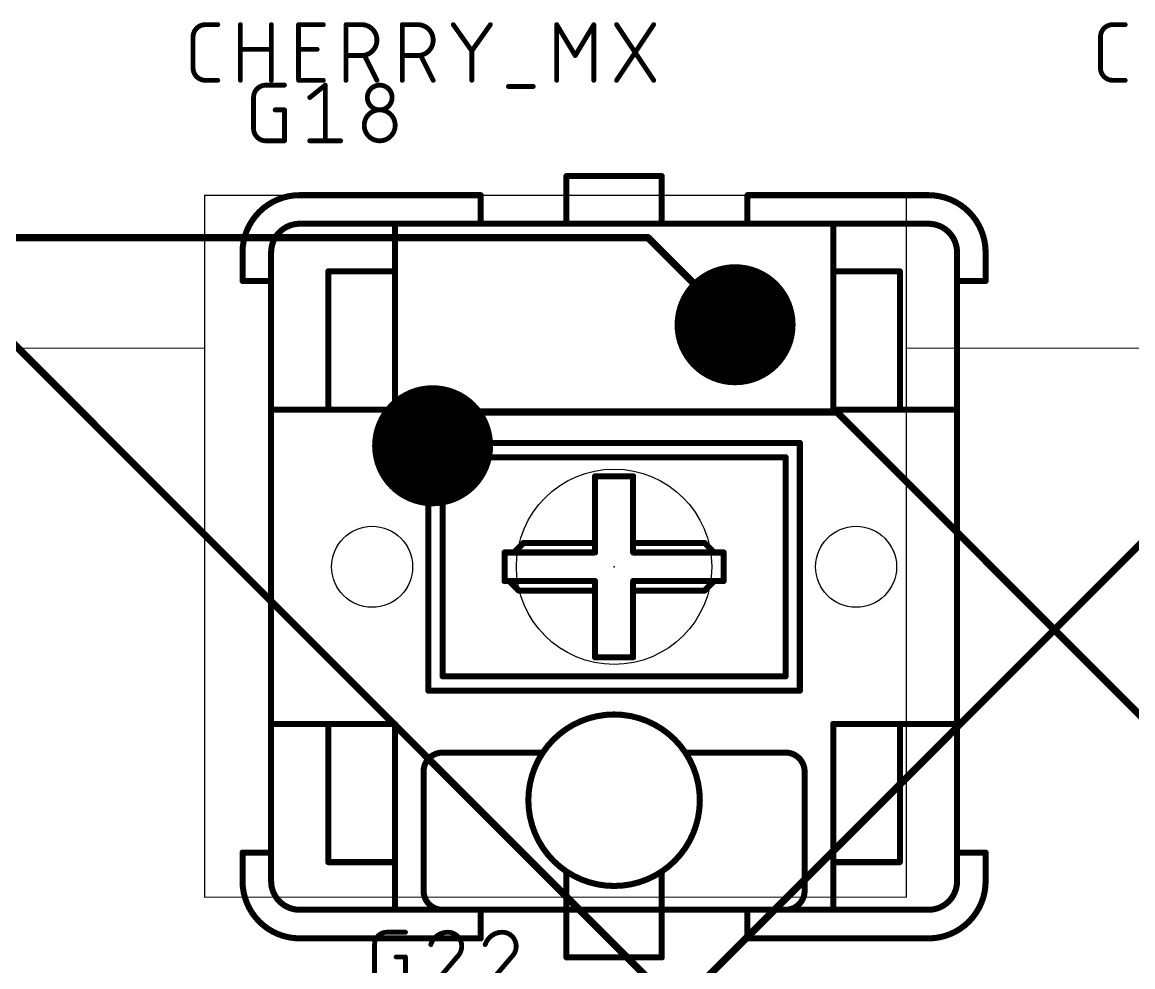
# Model space of a CAD drawing. Extents: x 8 to 150, y -13 to 106.
# Drawn here: x 87.9 to 111.22, y 20.81 to 40.64 of the extents above; entities that cross this region are included whole.
import ezdxf

# ---------------------------------------------------------------- set-up
doc = ezdxf.new("R2010")
doc.units = 0
for name, color, linetype in [('1', 22, 'CONTINUOUS'), ('16', 175, 'CONTINUOUS'), ('17', 82, 'CONTINUOUS'), ('20', 30, 'CONTINUOUS'), ('21', 253, 'CONTINUOUS'), ('23', 7, 'CONTINUOUS'), ('25', 253, 'CONTINUOUS'), ('49', 253, 'CONTINUOUS'), ('51', 253, 'CONTINUOUS')]:
    doc.layers.add(name, color=color, linetype=linetype)

# ---------------------------------------------------------------- blocks, each defined once
blk = doc.blocks.new('ROUNDP')
at = {"const_width": 0.5}
blk.add_lwpolyline([(0, -0.25, 1), (0, 0.25, 1), (0, -0.25)], format="xyb", dxfattribs=at)

msp = doc.modelspace()

# ---------------------------------------------------------------- linework, layer by layer
at = {"layer": '1', "const_width": 0.1524}
for points in [[(101.0412, 36.1188), (82.9056, 36.1188)], [(102.87, 34.29), (101.0412, 36.1188)], [(105.0036, 16.6116), (85.8012, 35.814)], [(96.52, 31.75), (97.2312, 32.4612)], [(97.2312, 32.4612), (105.0036, 32.4612)], [(105.0036, 32.4612), (111.4044, 26.0604)]]:
    msp.add_lwpolyline(points, dxfattribs=at)
at = {"layer": '1', "const_width": 0.0762}
for points in [[(101.0681, 36.1457, 1), (101.0143, 36.0919)], [(101.0412, 36.0807, 1), (101.0412, 36.1569)], [(102.8431, 34.2631, 1), (102.8969, 34.3169)], [(97.2312, 32.4993, 1), (97.2312, 32.4231)], [(97.2581, 32.4343, 1), (97.2043, 32.4881)], [(105.0305, 32.4881, 1), (104.9767, 32.4343)], [(105.0036, 32.4231, 1), (105.0036, 32.4993)], [(96.4931, 31.7769, 1), (96.5469, 31.7231)]]:
    msp.add_lwpolyline(points, format="xyb", dxfattribs=at)
at = {"layer": '16', "const_width": 0.1524}
msp.add_lwpolyline([(99.06, 17.3736), (115.062, 33.3756)], dxfattribs=at)
at = {"layer": '20'}
for centre, radius in [((100.33, 29.21), 2.05), ((95.25, 29.21), 0.85), ((105.41, 29.21), 0.85)]:
    msp.add_circle(centre, radius, dxfattribs=at)
at = {"layer": '21'}
for points, const_width in [([(99.3618, 37.41, 1), (99.2982, 37.41)], 0.0635), ([(99.33, 37.4418, 1), (99.33, 37.3783)], 0.0635), ([(101.3618, 37.41, 1), (101.2982, 37.41)], 0.0635), ([(101.33, 37.3783, 1), (101.33, 37.4418)], 0.0635), ([(93.73, 37.01, 0.4142), (92.53, 35.81)], 0.127), ([(93.73, 37.0418, 1), (93.73, 36.9783)], 0.0635), ([(93.73, 36.9783, 1), (93.73, 37.0418)], 0.0635), ([(97.5618, 37.01, 1), (97.4982, 37.01)], 0.0635), ([(97.53, 36.9783, 1), (97.53, 37.0418)], 0.0635), ([(103.13, 37.0418, 1), (103.13, 36.9783)], 0.0635), ([(103.1618, 37.01, 1), (103.0983, 37.01)], 0.0635), ([(106.93, 37.0418, 1), (106.93, 36.9783)], 0.0635), ([(108.13, 35.81, 0.4142), (106.93, 37.01)], 0.127), ([(106.93, 36.9783, 1), (106.93, 37.0418)], 0.0635), ([(93.73, 36.41, 0.4142), (93.13, 35.81)], 0.127), ([(93.73, 36.4418, 1), (93.73, 36.3783)], 0.0635), ([(93.73, 36.3783, 1), (93.73, 36.4418)], 0.0635), ([(97.4982, 36.41, 1), (97.5618, 36.41)], 0.0635), ([(97.53, 36.4418, 1), (97.53, 36.3783)], 0.0635), ([(97.53, 36.3783, 1), (97.53, 36.4418)], 0.0635), ([(99.2982, 36.41, 1), (99.3618, 36.41)], 0.0635), ([(99.33, 36.4418, 1), (99.33, 36.3783)], 0.0635), ([(99.33, 36.3783, 1), (99.33, 36.4418)], 0.0635), ([(101.2982, 36.41, 1), (101.3618, 36.41)], 0.0635), ([(101.33, 36.4418, 1), (101.33, 36.3783)], 0.0635), ([(101.33, 36.3783, 1), (101.33, 36.4418)], 0.0635), ([(103.13, 36.4418, 1), (103.13, 36.3783)], 0.0635), ([(103.0983, 36.41, 1), (103.1618, 36.41)], 0.0635), ([(103.13, 36.3783, 1), (103.13, 36.4418)], 0.0635), ([(106.93, 36.4418, 1), (106.93, 36.3783)], 0.0635), ([(107.53, 35.81, 0.4142), (106.93, 36.41)], 0.127), ([(106.93, 36.3783, 1), (106.93, 36.4418)], 0.0635), ([(92.5618, 35.81, 1), (92.4982, 35.81)], 0.0635), ([(92.4982, 35.81, 1), (92.5618, 35.81)], 0.0635), ([(93.1618, 35.81, 1), (93.0983, 35.81)], 0.0635), ([(93.0983, 35.81, 1), (93.1618, 35.81)], 0.0635), ([(107.5618, 35.81, 1), (107.4982, 35.81)], 0.0635), ([(107.4982, 35.81, 1), (107.5618, 35.81)], 0.0635), ([(108.1618, 35.81, 1), (108.0983, 35.81)], 0.0635), ([(108.0983, 35.81, 1), (108.1618, 35.81)], 0.0635), ([(92.53, 35.2418, 1), (92.53, 35.1782)], 0.0635), ([(92.4982, 35.21, 1), (92.5618, 35.21)], 0.0635), ([(93.1618, 35.21, 1), (93.0983, 35.21)], 0.0635), ([(93.0983, 35.21, 1), (93.1618, 35.21)], 0.0635), ([(93.13, 35.1782, 1), (93.13, 35.2418)], 0.0635), ([(107.5618, 35.21, 1), (107.4982, 35.21)], 0.0635), ([(107.53, 35.2418, 1), (107.53, 35.1782)], 0.0635), ([(107.4982, 35.21, 1), (107.5618, 35.21)], 0.0635), ([(108.0983, 35.21, 1), (108.1618, 35.21)], 0.0635), ([(108.13, 35.1782, 1), (108.13, 35.2418)], 0.0635), ([(92.5618, 23.21, 1), (92.4982, 23.21)], 0.0635), ([(92.53, 23.2417, 1), (92.53, 23.1783)], 0.0635), ([(93.1618, 23.21, 1), (93.0983, 23.21)], 0.0635), ([(93.0983, 23.21, 1), (93.1618, 23.21)], 0.0635), ([(93.13, 23.1783, 1), (93.13, 23.2417)], 0.0635), ([(107.5618, 23.21, 1), (107.4982, 23.21)], 0.0635), ([(107.4982, 23.21, 1), (107.5618, 23.21)], 0.0635), ([(107.53, 23.2417, 1), (107.53, 23.1783)], 0.0635), ([(108.1618, 23.21, 1), (108.0983, 23.21)], 0.0635), ([(108.13, 23.1783, 1), (108.13, 23.2417)], 0.0635), ([(92.5618, 22.61, 1), (92.4982, 22.61)], 0.0635), ([(92.4982, 22.61, 1), (92.5618, 22.61)], 0.0635), ([(92.53, 22.61, 0.4142), (93.73, 21.41)], 0.127), ([(93.13, 22.61, 0.4142), (93.73, 22.01)], 0.127), ([(93.1618, 22.61, 1), (93.0983, 22.61)], 0.0635), ([(93.0983, 22.61, 1), (93.1618, 22.61)], 0.0635), ([(106.93, 21.41, 0.4142), (108.13, 22.61)], 0.127), ([(106.93, 22.01, 0.4142), (107.53, 22.61)], 0.127), ([(107.5618, 22.61, 1), (107.4982, 22.61)], 0.0635), ([(107.4982, 22.61, 1), (107.5618, 22.61)], 0.0635), ([(108.1618, 22.61, 1), (108.0983, 22.61)], 0.0635), ([(108.0983, 22.61, 1), (108.1618, 22.61)], 0.0635), ([(93.73, 22.0418, 1), (93.73, 21.9783)], 0.0635), ([(93.73, 21.9783, 1), (93.73, 22.0418)], 0.0635), ([(97.5618, 22.01, 1), (97.4982, 22.01)], 0.0635), ([(97.53, 22.0418, 1), (97.53, 21.9783)], 0.0635), ([(97.53, 21.9783, 1), (97.53, 22.0418)], 0.0635), ([(99.3618, 22.01, 1), (99.2982, 22.01)], 0.0635), ([(99.33, 22.0418, 1), (99.33, 21.9783)], 0.0635), ([(99.33, 21.9783, 1), (99.33, 22.0418)], 0.0635), ([(101.3618, 22.01, 1), (101.2982, 22.01)], 0.0635), ([(101.33, 22.0418, 1), (101.33, 21.9783)], 0.0635), ([(101.33, 21.9783, 1), (101.33, 22.0418)], 0.0635), ([(103.13, 22.0418, 1), (103.13, 21.9783)], 0.0635), ([(103.1618, 22.01, 1), (103.0983, 22.01)], 0.0635), ([(103.13, 21.9783, 1), (103.13, 22.0418)], 0.0635), ([(106.93, 22.0418, 1), (106.93, 21.9783)], 0.0635), ([(106.93, 21.9783, 1), (106.93, 22.0418)], 0.0635), ([(93.73, 21.4417, 1), (93.73, 21.3783)], 0.0635), ([(93.73, 21.3783, 1), (93.73, 21.4417)], 0.0635), ([(97.53, 21.3783, 1), (97.53, 21.4417)], 0.0635), ([(103.13, 21.4417, 1), (103.13, 21.3783)], 0.0635), ([(106.93, 21.4417, 1), (106.93, 21.3783)], 0.0635), ([(106.93, 21.3783, 1), (106.93, 21.4417)], 0.0635), ([(97.4982, 21.41, 1), (97.5618, 21.41)], 0.0635), ([(103.0983, 21.41, 1), (103.1618, 21.41)], 0.0635), ([(99.2982, 21.01, 1), (99.3618, 21.01)], 0.0635), ([(99.33, 21.0418, 1), (99.33, 20.9783)], 0.0635), ([(101.2982, 21.01, 1), (101.3618, 21.01)], 0.0635), ([(101.33, 20.9783, 1), (101.33, 21.0418)], 0.0635)]:
    msp.add_lwpolyline(points, format="xyb", dxfattribs=dict(at, const_width=const_width))
at = {"layer": '21', "const_width": 0.127}
for points in [[(99.33, 37.41), (99.33, 36.41)], [(101.33, 37.41), (99.33, 37.41)], [(101.33, 37.41), (101.33, 36.41)], [(93.73, 37.01), (97.53, 37.01)], [(97.53, 37.01), (97.53, 36.41)], [(103.13, 37.01), (106.93, 37.01)], [(103.13, 37.01), (103.13, 36.41)], [(93.73, 36.41), (97.53, 36.41)], [(97.53, 36.41), (99.33, 36.41)], [(99.33, 36.41), (101.33, 36.41)], [(101.33, 36.41), (103.13, 36.41)], [(103.13, 36.41), (106.93, 36.41)], [(92.53, 35.21), (92.53, 35.81)], [(93.13, 35.21), (93.13, 35.81)], [(107.53, 35.81), (107.53, 35.21)], [(108.13, 35.81), (108.13, 35.21)], [(93.13, 35.21), (92.53, 35.21)], [(93.13, 23.21), (93.13, 35.21)], [(107.53, 35.21), (107.53, 23.21)], [(107.53, 35.21), (108.13, 35.21)], [(92.53, 22.61), (92.53, 23.21)], [(93.13, 23.21), (92.53, 23.21)], [(93.13, 22.61), (93.13, 23.21)], [(107.53, 23.21), (107.53, 22.61)], [(107.53, 23.21), (108.13, 23.21)], [(108.13, 23.21), (108.13, 22.61)], [(97.53, 22.01), (93.73, 22.01)], [(99.33, 22.01), (97.53, 22.01)], [(97.53, 22.01), (97.53, 21.41)], [(101.33, 22.01), (99.33, 22.01)], [(99.33, 22.01), (99.33, 21.01)], [(103.13, 22.01), (101.33, 22.01)], [(101.33, 22.01), (101.33, 21.01)], [(106.93, 22.01), (103.13, 22.01)], [(103.13, 22.01), (103.13, 21.41)], [(97.53, 21.41), (93.73, 21.41)], [(106.93, 21.41), (103.13, 21.41)], [(101.33, 21.01), (99.33, 21.01)]]:
    msp.add_lwpolyline(points, dxfattribs=at)
at = {"layer": '23'}
msp.add_point((100.33, 29.21), dxfattribs=at)
at = {"layer": '25'}
for points, const_width in [([(91.7504, 40.5892, 0.4142), (91.4908, 40.3296)], 0.1016), ([(91.7504, 40.6146, 1), (91.7504, 40.5638)], 0.0508), ([(91.7504, 40.5638, 1), (91.7504, 40.6146)], 0.0508), ([(92.0101, 40.5638, 1), (92.0101, 40.6146)], 0.0508), ([(92.5101, 40.5892, 1), (92.4593, 40.5892)], 0.0508), ([(93.1592, 40.5892, 1), (93.1084, 40.5892)], 0.0508), ([(93.7316, 40.5892, 1), (93.6808, 40.5892)], 0.0508), ([(93.7062, 40.6146, 1), (93.7062, 40.5638)], 0.0508), ([(94.2255, 40.5638, 1), (94.2255, 40.6146)], 0.0508), ([(94.7273, 40.5892, 1), (94.6765, 40.5892)], 0.0508), ([(94.7019, 40.6146, 1), (94.7019, 40.5638)], 0.0508), ([(95.0264, 39.9401, 1), (95.0264, 40.5892)], 0.1016), ([(95.0264, 40.6146, 1), (95.0264, 40.5638)], 0.0508), ([(95.0264, 40.5638, 1), (95.0264, 40.6146)], 0.0508), ([(95.9084, 40.5892, 1), (95.8576, 40.5892)], 0.0508), ([(95.883, 40.6146, 1), (95.883, 40.5638)], 0.0508), ([(96.2075, 39.9401, 1), (96.2075, 40.5892)], 0.1016), ([(96.2075, 40.6146, 1), (96.2075, 40.5638)], 0.0508), ([(96.2075, 40.5638, 1), (96.2075, 40.6146)], 0.0508), ([(96.9745, 40.6038, 1), (96.9329, 40.5746)], 0.0508), ([(97.7534, 40.5746, 1), (97.7119, 40.6038)], 0.0508), ([(99.1508, 40.5892, 1), (99.1, 40.5892)], 0.0508), ([(99.1472, 40.6023, 1), (99.1036, 40.5761)], 0.0508), ([(99.9297, 40.5892, 1), (99.8789, 40.5892)], 0.0508), ([(99.9261, 40.5761, 1), (99.8826, 40.6023)], 0.0508), ([(100.4038, 40.6033, 1), (100.3616, 40.5751)], 0.0508), ([(101.1828, 40.5751, 1), (101.1405, 40.6033)], 0.0508), ([(110.8004, 40.5892, 0.4142), (110.5408, 40.3296)], 0.1016), ([(110.8004, 40.6146, 1), (110.8004, 40.5638)], 0.0508), ([(110.8004, 40.5638, 1), (110.8004, 40.6146)], 0.0508), ([(111.0601, 40.5638, 1), (111.0601, 40.6146)], 0.0508), ([(91.5162, 40.3296, 1), (91.4654, 40.3296)], 0.0508), ([(91.4654, 40.3296, 1), (91.5162, 40.3296)], 0.0508), ([(110.5662, 40.3296, 1), (110.5154, 40.3296)], 0.0508), ([(110.5154, 40.3296, 1), (110.5662, 40.3296)], 0.0508), ([(92.4847, 40.0953, 1), (92.4847, 40.0445)], 0.0508), ([(93.1338, 40.0445, 1), (93.1338, 40.0953)], 0.0508), ([(93.7062, 40.0953, 1), (93.7062, 40.0445)], 0.0508), ([(94.0956, 40.0445, 1), (94.0956, 40.0953)], 0.0508), ([(94.7019, 39.9655, 1), (94.7019, 39.9147)], 0.0508), ([(95.0264, 39.9655, 1), (95.0264, 39.9147)], 0.0508), ([(95.0264, 39.9147, 1), (95.0264, 39.9655)], 0.0508), ([(95.1141, 39.9514, 1), (95.0686, 39.9287)], 0.0508), ([(95.883, 39.9655, 1), (95.883, 39.9147)], 0.0508), ([(96.2075, 39.9655, 1), (96.2075, 39.9147)], 0.0508), ([(96.2075, 39.9147, 1), (96.2075, 39.9655)], 0.0508), ([(96.2952, 39.9514, 1), (96.2497, 39.9287)], 0.0508), ([(97.3224, 40.0521, 1), (97.3639, 40.0228)], 0.0508), ([(97.3686, 40.0375, 1), (97.3178, 40.0375)], 0.0508), ([(97.3224, 40.0228, 1), (97.3639, 40.0521)], 0.0508), ([(99.4931, 39.9532, 1), (99.5366, 39.927)], 0.0508), ([(99.4931, 39.927, 1), (99.5366, 39.9532)], 0.0508), ([(91.4908, 39.6804, 0.4142), (91.7504, 39.4208)], 0.1016), ([(91.5162, 39.6804, 1), (91.4654, 39.6804)], 0.0508), ([(91.4654, 39.6804, 1), (91.5162, 39.6804)], 0.0508), ([(110.5408, 39.6804, 0.4142), (110.8004, 39.4208)], 0.1016), ([(110.5662, 39.6804, 1), (110.5154, 39.6804)], 0.0508), ([(110.5154, 39.6804, 1), (110.5662, 39.6804)], 0.0508), ([(91.7504, 39.4462, 1), (91.7504, 39.3954)], 0.0508), ([(91.7504, 39.3954, 1), (91.7504, 39.4462)], 0.0508), ([(92.0101, 39.3954, 1), (92.0101, 39.4462)], 0.0508), ([(92.4593, 39.4208, 1), (92.5101, 39.4208)], 0.0508), ([(93.1084, 39.4208, 1), (93.1592, 39.4208)], 0.0508), ([(93.7062, 39.4462, 1), (93.7062, 39.3954)], 0.0508), ([(93.6808, 39.4208, 1), (93.7316, 39.4208)], 0.0508), ([(94.2255, 39.3954, 1), (94.2255, 39.4462)], 0.0508), ([(94.6765, 39.4208, 1), (94.7273, 39.4208)], 0.0508), ([(95.3283, 39.4094, 1), (95.3737, 39.4322)], 0.0508), ([(95.8576, 39.4208, 1), (95.9084, 39.4208)], 0.0508), ([(96.5094, 39.4094, 1), (96.5548, 39.4322)], 0.0508), ([(97.3178, 39.4208, 1), (97.3686, 39.4208)], 0.0508), ([(99.1, 39.4208, 1), (99.1508, 39.4208)], 0.0508), ([(99.8789, 39.4208, 1), (99.9297, 39.4208)], 0.0508), ([(100.3616, 39.4349, 1), (100.4038, 39.4067)], 0.0508), ([(101.1405, 39.4067, 1), (101.1828, 39.4349)], 0.0508), ([(110.8004, 39.4462, 1), (110.8004, 39.3954)], 0.0508), ([(110.8004, 39.3954, 1), (110.8004, 39.4462)], 0.0508), ([(111.0601, 39.3954, 1), (111.0601, 39.4462)], 0.0508), ([(93.0204, 39.3192, 0.4142), (92.7608, 39.0596)], 0.1016), ([(93.0204, 39.3446, 1), (93.0204, 39.2938)], 0.0508), ([(93.0204, 39.2938, 1), (93.0204, 39.3446)], 0.0508), ([(93.4099, 39.2938, 1), (93.4099, 39.3446)], 0.0508), ([(94.2919, 39.3192, 1), (94.2411, 39.3192)], 0.0508), ([(94.2823, 39.2994, 1), (94.2506, 39.339)], 0.0508), ([(95.6691, 39.0596, 1), (95.1498, 39.0596)], 0.1016), ([(98.1122, 39.3164, 1), (98.1122, 39.2656)], 0.0508), ([(98.6315, 39.2656, 1), (98.6315, 39.3164)], 0.0508), ([(92.7862, 39.0596, 1), (92.7354, 39.0596)], 0.0508), ([(92.7354, 39.0596, 1), (92.7862, 39.0596)], 0.0508), ([(93.926, 39.0794, 1), (93.9578, 39.0397)], 0.0508), ([(95.1498, 39.0596, 1), (95.6691, 39.0596)], 0.1016), ([(95.1752, 39.0596, 1), (95.1244, 39.0596)], 0.0508), ([(95.1244, 39.0596, 1), (95.1752, 39.0596)], 0.0508), ([(95.6945, 39.0596, 1), (95.6437, 39.0596)], 0.0508), ([(95.6437, 39.0596, 1), (95.6945, 39.0596)], 0.0508), ([(93.2152, 38.8253, 1), (93.2152, 38.7745)], 0.0508), ([(93.4353, 38.7999, 1), (93.3845, 38.7999)], 0.0508), ([(93.4099, 38.7745, 1), (93.4099, 38.8253)], 0.0508), ([(95.734, 38.4754, 1), (95.0849, 38.4754)], 0.1016), ([(95.0849, 38.4754, 1), (95.734, 38.4754)], 0.1016), ([(95.1103, 38.4754, 1), (95.0595, 38.4754)], 0.0508), ([(95.0595, 38.4754, 1), (95.1103, 38.4754)], 0.0508), ([(95.7594, 38.4754, 1), (95.7086, 38.4754)], 0.0508), ([(95.7086, 38.4754, 1), (95.7594, 38.4754)], 0.0508), ([(92.7608, 38.4104, 0.4142), (93.0204, 38.1508)], 0.1016), ([(92.7862, 38.4104, 1), (92.7354, 38.4104)], 0.0508), ([(92.7354, 38.4104, 1), (92.7862, 38.4104)], 0.0508), ([(93.0204, 38.1762, 1), (93.0204, 38.1254)], 0.0508), ([(93.0204, 38.1254, 1), (93.0204, 38.1762)], 0.0508), ([(93.3845, 38.1508, 1), (93.4353, 38.1508)], 0.0508), ([(93.4099, 38.1254, 1), (93.4099, 38.1762)], 0.0508), ([(93.9419, 38.1762, 1), (93.9419, 38.1254)], 0.0508), ([(94.2411, 38.1508, 1), (94.2919, 38.1508)], 0.0508), ([(94.591, 38.1254, 1), (94.591, 38.1762)], 0.0508), ([(95.5604, 21.5392, 0.4142), (95.3008, 21.2796)], 0.1016), ([(95.5604, 21.5646, 1), (95.5604, 21.5138)], 0.0508), ([(95.5604, 21.5138, 1), (95.5604, 21.5646)], 0.0508), ([(95.9499, 21.5138, 1), (95.9499, 21.5646)], 0.0508), ([(96.8389, 21.5392, 0.3252), (96.4819, 21.2796)], 0.1016), ([(97.131, 21.2471, 0.4142), (96.8389, 21.5392)], 0.1016), ([(96.8389, 21.5646, 1), (96.8389, 21.5138)], 0.0508), ([(96.8389, 21.5138, 1), (96.8389, 21.5646)], 0.0508), ([(97.9819, 21.5392, 0.3252), (97.6249, 21.2796)], 0.1016), ([(98.274, 21.2471, 0.4142), (97.9819, 21.5392)], 0.1016), ([(97.9819, 21.5646, 1), (97.9819, 21.5138)], 0.0508), ([(97.9819, 21.5138, 1), (97.9819, 21.5646)], 0.0508), ([(95.3262, 21.2796, 1), (95.2754, 21.2796)], 0.0508), ([(95.2754, 21.2796, 1), (95.3262, 21.2796)], 0.0508), ([(96.4577, 21.2874, 1), (96.5061, 21.2717)], 0.0508), ([(97.0336, 21.0199, 0.2053), (97.131, 21.2471)], 0.1016), ([(97.1564, 21.2471, 1), (97.1056, 21.2471)], 0.0508), ([(97.1056, 21.2471, 1), (97.1564, 21.2471)], 0.0508), ([(97.6007, 21.2874, 1), (97.6491, 21.2717)], 0.0508), ([(98.1766, 21.0199, 0.2053), (98.274, 21.2471)], 0.1016), ([(98.2994, 21.2471, 1), (98.2486, 21.2471)], 0.0508), ([(98.2486, 21.2471, 1), (98.2994, 21.2471)], 0.0508), ([(95.7552, 21.0453, 1), (95.7552, 20.9945)], 0.0508), ([(95.9753, 21.0199, 1), (95.9245, 21.0199)], 0.0508), ([(95.9499, 20.9945, 1), (95.9499, 21.0453)], 0.0508), ([(97.0161, 21.0383, 1), (97.0512, 21.0015)], 0.0508), ([(97.053, 21.0035, 1), (97.0143, 21.0364)], 0.0508), ([(98.1591, 21.0383, 1), (98.1942, 21.0015)], 0.0508), ([(98.196, 21.0035, 1), (98.1573, 21.0364)], 0.0508)]:
    msp.add_lwpolyline(points, format="xyb", dxfattribs=dict(at, const_width=const_width))
at = {"layer": '25', "const_width": 0.1016}
for points in [[(91.7504, 40.5892), (92.0101, 40.5892)], [(92.4847, 39.4208), (92.4847, 40.5892)], [(93.1338, 40.5892), (93.1338, 39.4208)], [(93.7062, 39.4208), (93.7062, 40.5892)], [(93.7062, 40.5892), (94.2255, 40.5892)], [(94.7019, 39.4208), (94.7019, 40.5892)], [(94.7019, 40.5892), (95.0264, 40.5892)], [(95.883, 39.4208), (95.883, 40.5892)], [(95.883, 40.5892), (96.2075, 40.5892)], [(96.9537, 40.5892), (97.3432, 40.0375)], [(97.3432, 40.0375), (97.7326, 40.5892)], [(99.1254, 39.4208), (99.1254, 40.5892)], [(99.1254, 40.5892), (99.5149, 39.9401)], [(99.5149, 39.9401), (99.9043, 40.5892)], [(99.9043, 40.5892), (99.9043, 39.4208)], [(100.3827, 39.4208), (101.1616, 40.5892)], [(100.3827, 40.5892), (101.1616, 39.4208)], [(110.8004, 40.5892), (111.0601, 40.5892)], [(91.4908, 39.6804), (91.4908, 40.3296)], [(110.5408, 39.6804), (110.5408, 40.3296)], [(92.4847, 40.0699), (93.1338, 40.0699)], [(93.7062, 40.0699), (94.0956, 40.0699)], [(95.0264, 39.9401), (94.7019, 39.9401)], [(95.351, 39.4208), (95.0913, 39.9401)], [(96.2075, 39.9401), (95.883, 39.9401)], [(96.5321, 39.4208), (96.2724, 39.9401)], [(97.3432, 39.4208), (97.3432, 40.0375)], [(92.0101, 39.4208), (91.7504, 39.4208)], [(94.2255, 39.4208), (93.7062, 39.4208)], [(111.0601, 39.4208), (110.8004, 39.4208)], [(93.0204, 39.3192), (93.4099, 39.3192)], [(93.9419, 39.0596), (94.2665, 39.3192)], [(94.2665, 39.3192), (94.2665, 38.1508)], [(98.1122, 39.291), (98.6315, 39.291)], [(92.7608, 38.4104), (92.7608, 39.0596)], [(93.2152, 38.7999), (93.4099, 38.7999)], [(93.4099, 38.7999), (93.4099, 38.1508)], [(93.4099, 38.1508), (93.0204, 38.1508)], [(93.9419, 38.1508), (94.591, 38.1508)], [(95.5604, 21.5392), (95.9499, 21.5392)], [(95.3008, 20.6304), (95.3008, 21.2796)], [(95.7552, 21.0199), (95.9499, 21.0199)], [(95.9499, 21.0199), (95.9499, 20.3708)], [(97.0336, 21.0199), (96.4819, 20.3708)], [(98.1766, 21.0199), (97.6249, 20.3708)]]:
    msp.add_lwpolyline(points, dxfattribs=at)
at = {"layer": '49', "const_width": 0.0125}
for points in [[(91.7334, 37.0141, 1), (91.7334, 37.0016)], [(91.7396, 37.0078, 1), (91.7271, 37.0078)], [(106.4716, 37.0078, 1), (106.4591, 37.0078)], [(106.4654, 37.0016, 1), (106.4654, 37.0141)], [(91.7396, 33.7989, 1), (91.7271, 33.7989)], [(91.7334, 33.7926, 1), (91.7334, 33.8051)], [(106.4654, 33.8051, 1), (106.4654, 33.7926)], [(91.7271, 33.7989, 1), (91.7396, 33.7989)], [(91.7334, 22.2821, 1), (91.7334, 22.2695)], [(91.7271, 22.2758, 1), (91.7396, 22.2758)], [(106.4591, 22.2758, 1), (106.4716, 22.2758)], [(106.4654, 22.2695, 1), (106.4654, 22.2821)]]:
    msp.add_lwpolyline(points, format="xyb", dxfattribs=at)
at = {"layer": '49', "const_width": 0.025}
for points in [[(106.4654, 37.0078), (91.7334, 37.0078)], [(91.7334, 37.0078), (91.7334, 33.7989)], [(106.4654, 22.2758), (106.4654, 37.0078)], [(91.7334, 33.7989), (86.9455, 33.7989)], [(91.7334, 33.7989), (91.7334, 22.2758)], [(112.8662, 33.7989), (106.4654, 33.7989)], [(91.7334, 22.2758), (106.4654, 22.2758)]]:
    msp.add_lwpolyline(points, dxfattribs=at)
at = {"layer": '51', "const_width": 0.127}
for points in [[(95.73, 35.41), (95.73, 36.41)], [(104.93, 35.41), (104.93, 36.41)], [(94.33, 32.51), (94.33, 35.41)], [(94.33, 35.41), (95.73, 35.41)], [(95.73, 32.51), (95.73, 35.41)], [(104.93, 32.51), (104.93, 35.41)], [(104.93, 35.41), (106.33, 35.41)], [(106.33, 32.51), (106.33, 35.41)], [(93.13, 32.51), (94.33, 32.51)], [(94.33, 32.51), (95.73, 32.51)], [(104.93, 32.51), (106.33, 32.51)], [(106.33, 32.51), (107.53, 32.51)], [(96.43, 31.81), (104.23, 31.81)], [(96.43, 26.61), (96.43, 31.81)], [(104.23, 31.81), (104.23, 26.61)], [(96.73, 26.91), (96.73, 31.51)], [(96.73, 31.51), (103.93, 31.51)], [(103.93, 31.51), (103.93, 26.91)], [(99.93, 29.71), (99.93, 31.11)], [(99.93, 31.11), (100.73, 31.11)], [(100.73, 31.11), (100.73, 29.71)], [(98.23, 29.51), (98.43, 29.71)], [(98.43, 29.71), (99.93, 29.71)], [(99.93, 29.51), (99.93, 29.71)], [(100.73, 29.71), (100.73, 29.51)], [(100.73, 29.71), (102.23, 29.71)], [(102.43, 29.51), (102.23, 29.71)], [(98.03, 28.91), (98.03, 29.51)], [(98.03, 29.51), (98.23, 29.51)], [(98.23, 29.51), (99.93, 29.51)], [(100.73, 29.51), (102.43, 29.51)], [(102.43, 29.51), (102.63, 29.51)], [(102.63, 29.51), (102.63, 28.91)], [(98.03, 28.91), (98.13, 28.91)], [(99.93, 28.91), (98.13, 28.91)], [(98.13, 28.91), (98.33, 28.71)], [(99.93, 28.71), (99.93, 28.91)], [(102.43, 28.91), (100.73, 28.91)], [(100.73, 28.91), (100.73, 28.71)], [(102.23, 28.71), (102.43, 28.91)], [(102.63, 28.91), (102.43, 28.91)], [(98.33, 28.71), (99.93, 28.71)], [(99.93, 27.31), (99.93, 28.71)], [(100.73, 28.71), (100.73, 27.31)], [(100.73, 28.71), (102.23, 28.71)], [(100.73, 27.31), (99.93, 27.31)], [(103.93, 26.91), (96.73, 26.91)], [(104.23, 26.61), (96.43, 26.61)], [(93.13, 25.91), (94.33, 25.91)], [(94.33, 25.91), (95.73, 25.91)], [(94.33, 23.01), (94.33, 25.91)], [(95.73, 23.01), (95.73, 25.91)], [(104.93, 25.91), (106.33, 25.91)], [(104.93, 23.01), (104.93, 25.91)], [(106.33, 25.91), (107.53, 25.91)], [(106.33, 23.01), (106.33, 25.91)], [(98.83, 25.31), (96.73, 25.31)], [(103.93, 25.31), (101.83, 25.31)], [(96.33, 24.91), (96.33, 22.41)], [(104.33, 24.91), (104.33, 22.41)], [(94.33, 23.01), (95.73, 23.01)], [(95.73, 22.01), (95.73, 23.01)], [(99.33, 22.01), (99.33, 22.81)], [(101.33, 22.81), (101.33, 22.01)], [(104.93, 22.01), (104.93, 23.01)], [(104.93, 23.01), (106.33, 23.01)]]:
    msp.add_lwpolyline(points, dxfattribs=at)
at = {"layer": '51'}
for points, const_width in [([(95.7618, 36.41, 1), (95.6983, 36.41)], 0.0635), ([(104.9618, 36.41, 1), (104.8983, 36.41)], 0.0635), ([(94.3618, 35.41, 1), (94.2982, 35.41)], 0.0635), ([(94.33, 35.4418, 1), (94.33, 35.3783)], 0.0635), ([(95.7618, 35.41, 1), (95.6983, 35.41)], 0.0635), ([(95.6983, 35.41, 1), (95.7618, 35.41)], 0.0635), ([(95.73, 35.3783, 1), (95.73, 35.4418)], 0.0635), ([(104.93, 35.4418, 1), (104.93, 35.3783)], 0.0635), ([(104.9618, 35.41, 1), (104.8983, 35.41)], 0.0635), ([(104.8983, 35.41, 1), (104.9618, 35.41)], 0.0635), ([(106.3618, 35.41, 1), (106.2982, 35.41)], 0.0635), ([(106.33, 35.3783, 1), (106.33, 35.4418)], 0.0635), ([(93.13, 32.5418, 1), (93.13, 32.4782)], 0.0635), ([(94.33, 32.5418, 1), (94.33, 32.4782)], 0.0635), ([(94.2982, 32.51, 1), (94.3618, 32.51)], 0.0635), ([(94.33, 32.4782, 1), (94.33, 32.5418)], 0.0635), ([(95.6983, 32.51, 1), (95.7618, 32.51)], 0.0635), ([(95.73, 32.4782, 1), (95.73, 32.5418)], 0.0635), ([(104.93, 32.5418, 1), (104.93, 32.4782)], 0.0635), ([(104.8983, 32.51, 1), (104.9618, 32.51)], 0.0635), ([(106.33, 32.5418, 1), (106.33, 32.4782)], 0.0635), ([(106.2982, 32.51, 1), (106.3618, 32.51)], 0.0635), ([(106.33, 32.4782, 1), (106.33, 32.5418)], 0.0635), ([(107.53, 32.4782, 1), (107.53, 32.5418)], 0.0635), ([(96.43, 31.8418, 1), (96.43, 31.7783)], 0.0635), ([(96.4618, 31.81, 1), (96.3983, 31.81)], 0.0635), ([(104.2618, 31.81, 1), (104.1983, 31.81)], 0.0635), ([(104.23, 31.7783, 1), (104.23, 31.8418)], 0.0635), ([(96.73, 31.5418, 1), (96.73, 31.4783)], 0.0635), ([(96.7618, 31.51, 1), (96.6983, 31.51)], 0.0635), ([(103.9618, 31.51, 1), (103.8983, 31.51)], 0.0635), ([(103.93, 31.4783, 1), (103.93, 31.5418)], 0.0635), ([(99.93, 31.1418, 1), (99.93, 31.0783)], 0.0635), ([(99.9618, 31.11, 1), (99.8983, 31.11)], 0.0635), ([(100.7618, 31.11, 1), (100.6983, 31.11)], 0.0635), ([(100.73, 31.0783, 1), (100.73, 31.1418)], 0.0635), ([(98.43, 29.7417, 1), (98.43, 29.6783)], 0.0635), ([(98.4525, 29.6875, 1), (98.4075, 29.7325)], 0.0635), ([(99.9618, 29.71, 1), (99.8983, 29.71)], 0.0635), ([(99.8983, 29.71, 1), (99.9618, 29.71)], 0.0635), ([(99.93, 29.6783, 1), (99.93, 29.7417)], 0.0635), ([(100.7618, 29.71, 1), (100.6983, 29.71)], 0.0635), ([(100.73, 29.7417, 1), (100.73, 29.6783)], 0.0635), ([(100.6983, 29.71, 1), (100.7618, 29.71)], 0.0635), ([(102.2525, 29.7325, 1), (102.2075, 29.6875)], 0.0635), ([(102.23, 29.6783, 1), (102.23, 29.7417)], 0.0635), ([(98.0618, 29.51, 1), (97.9982, 29.51)], 0.0635), ([(98.03, 29.5418, 1), (98.03, 29.4783)], 0.0635), ([(98.2075, 29.5325, 1), (98.2525, 29.4875)], 0.0635), ([(98.23, 29.5418, 1), (98.23, 29.4783)], 0.0635), ([(98.23, 29.4783, 1), (98.23, 29.5418)], 0.0635), ([(99.8983, 29.51, 1), (99.9618, 29.51)], 0.0635), ([(99.93, 29.4783, 1), (99.93, 29.5418)], 0.0635), ([(100.73, 29.5418, 1), (100.73, 29.4783)], 0.0635), ([(100.6983, 29.51, 1), (100.7618, 29.51)], 0.0635), ([(102.43, 29.5418, 1), (102.43, 29.4783)], 0.0635), ([(102.4075, 29.4875, 1), (102.4525, 29.5325)], 0.0635), ([(102.43, 29.4783, 1), (102.43, 29.5418)], 0.0635), ([(102.6618, 29.51, 1), (102.5983, 29.51)], 0.0635), ([(102.63, 29.4783, 1), (102.63, 29.5418)], 0.0635), ([(97.9982, 28.91, 1), (98.0618, 28.91)], 0.0635), ([(98.03, 28.9417, 1), (98.03, 28.8783)], 0.0635), ([(98.1525, 28.9325, 1), (98.1075, 28.8875)], 0.0635), ([(98.13, 28.9417, 1), (98.13, 28.8783)], 0.0635), ([(98.13, 28.8783, 1), (98.13, 28.9417)], 0.0635), ([(99.9618, 28.91, 1), (99.8983, 28.91)], 0.0635), ([(99.93, 28.8783, 1), (99.93, 28.9417)], 0.0635), ([(100.7618, 28.91, 1), (100.6983, 28.91)], 0.0635), ([(100.73, 28.9417, 1), (100.73, 28.8783)], 0.0635), ([(102.43, 28.9417, 1), (102.43, 28.8783)], 0.0635), ([(102.4525, 28.8875, 1), (102.4075, 28.9325)], 0.0635), ([(102.43, 28.8783, 1), (102.43, 28.9417)], 0.0635), ([(102.5983, 28.91, 1), (102.6618, 28.91)], 0.0635), ([(102.63, 28.8783, 1), (102.63, 28.9417)], 0.0635), ([(98.33, 28.7417, 1), (98.33, 28.6783)], 0.0635), ([(98.3075, 28.6875, 1), (98.3525, 28.7325)], 0.0635), ([(99.9618, 28.71, 1), (99.8983, 28.71)], 0.0635), ([(99.8983, 28.71, 1), (99.9618, 28.71)], 0.0635), ([(99.93, 28.6783, 1), (99.93, 28.7417)], 0.0635), ([(100.7618, 28.71, 1), (100.6983, 28.71)], 0.0635), ([(100.73, 28.7417, 1), (100.73, 28.6783)], 0.0635), ([(100.6983, 28.71, 1), (100.7618, 28.71)], 0.0635), ([(102.2075, 28.7325, 1), (102.2525, 28.6875)], 0.0635), ([(102.23, 28.6783, 1), (102.23, 28.7417)], 0.0635), ([(99.93, 27.3418, 1), (99.93, 27.2783)], 0.0635), ([(99.8983, 27.31, 1), (99.9618, 27.31)], 0.0635), ([(100.6983, 27.31, 1), (100.7618, 27.31)], 0.0635), ([(100.73, 27.2783, 1), (100.73, 27.3418)], 0.0635), ([(96.73, 26.9417, 1), (96.73, 26.8783)], 0.0635), ([(96.6983, 26.91, 1), (96.7618, 26.91)], 0.0635), ([(103.8983, 26.91, 1), (103.9618, 26.91)], 0.0635), ([(103.93, 26.8783, 1), (103.93, 26.9417)], 0.0635), ([(96.43, 26.6418, 1), (96.43, 26.5783)], 0.0635), ([(96.3983, 26.61, 1), (96.4618, 26.61)], 0.0635), ([(104.1983, 26.61, 1), (104.2618, 26.61)], 0.0635), ([(104.23, 26.5783, 1), (104.23, 26.6418)], 0.0635), ([(100.33, 26.11, 1), (100.33, 22.51)], 0.127), ([(100.33, 26.1418, 1), (100.33, 26.0783)], 0.0635), ([(100.33, 22.51, 1), (100.33, 26.11)], 0.127), ([(100.33, 26.0783, 1), (100.33, 26.1418)], 0.0635), ([(93.13, 25.9417, 1), (93.13, 25.8783)], 0.0635), ([(94.3618, 25.91, 1), (94.2982, 25.91)], 0.0635), ([(94.33, 25.9417, 1), (94.33, 25.8783)], 0.0635), ([(94.33, 25.8783, 1), (94.33, 25.9417)], 0.0635), ([(95.7618, 25.91, 1), (95.6983, 25.91)], 0.0635), ([(95.73, 25.8783, 1), (95.73, 25.9417)], 0.0635), ([(104.9618, 25.91, 1), (104.8983, 25.91)], 0.0635), ([(104.93, 25.9417, 1), (104.93, 25.8783)], 0.0635), ([(106.3618, 25.91, 1), (106.2982, 25.91)], 0.0635), ([(106.33, 25.9417, 1), (106.33, 25.8783)], 0.0635), ([(106.33, 25.8783, 1), (106.33, 25.9417)], 0.0635), ([(107.53, 25.8783, 1), (107.53, 25.9417)], 0.0635), ([(96.73, 25.31, 0.4142), (96.33, 24.91)], 0.127), ([(96.73, 25.3418, 1), (96.73, 25.2783)], 0.0635), ([(96.73, 25.2783, 1), (96.73, 25.3418)], 0.0635), ([(98.83, 25.2783, 1), (98.83, 25.3418)], 0.0635), ([(101.83, 25.3418, 1), (101.83, 25.2783)], 0.0635), ([(104.33, 24.91, 0.4142), (103.93, 25.31)], 0.127), ([(103.93, 25.3418, 1), (103.93, 25.2783)], 0.0635), ([(103.93, 25.2783, 1), (103.93, 25.3418)], 0.0635), ([(96.3618, 24.91, 1), (96.2982, 24.91)], 0.0635), ([(104.3618, 24.91, 1), (104.2982, 24.91)], 0.0635), ([(96.2982, 24.91, 1), (96.3618, 24.91)], 0.0635), ([(104.2982, 24.91, 1), (104.3618, 24.91)], 0.0635), ([(94.2982, 23.01, 1), (94.3618, 23.01)], 0.0635), ([(94.33, 23.0418, 1), (94.33, 22.9783)], 0.0635), ([(95.7618, 23.01, 1), (95.6983, 23.01)], 0.0635), ([(95.6983, 23.01, 1), (95.7618, 23.01)], 0.0635), ([(95.73, 22.9783, 1), (95.73, 23.0418)], 0.0635), ([(99.3618, 22.81, 1), (99.2982, 22.81)], 0.0635), ([(101.3618, 22.81, 1), (101.2982, 22.81)], 0.0635), ([(104.93, 23.0418, 1), (104.93, 22.9783)], 0.0635), ([(104.9618, 23.01, 1), (104.8983, 23.01)], 0.0635), ([(104.8983, 23.01, 1), (104.9618, 23.01)], 0.0635), ([(106.2982, 23.01, 1), (106.3618, 23.01)], 0.0635), ([(106.33, 22.9783, 1), (106.33, 23.0418)], 0.0635), ([(96.3618, 22.41, 1), (96.2982, 22.41)], 0.0635), ([(96.2982, 22.41, 1), (96.3618, 22.41)], 0.0635), ([(96.33, 22.41, 0.4142), (96.73, 22.01)], 0.127), ([(100.33, 22.5418, 1), (100.33, 22.4783)], 0.0635), ([(100.33, 22.4783, 1), (100.33, 22.5418)], 0.0635), ([(103.93, 22.01, 0.4142), (104.33, 22.41)], 0.127), ([(104.3618, 22.41, 1), (104.2982, 22.41)], 0.0635), ([(104.2982, 22.41, 1), (104.3618, 22.41)], 0.0635), ([(95.6983, 22.01, 1), (95.7618, 22.01)], 0.0635), ([(96.73, 21.9783, 1), (96.73, 22.0418)], 0.0635), ([(99.2982, 22.01, 1), (99.3618, 22.01)], 0.0635), ([(101.2982, 22.01, 1), (101.3618, 22.01)], 0.0635), ([(103.93, 22.0418, 1), (103.93, 21.9783)], 0.0635), ([(104.8983, 22.01, 1), (104.9618, 22.01)], 0.0635)]:
    msp.add_lwpolyline(points, format="xyb", dxfattribs=dict(at, const_width=const_width))

# ---------------------------------------------------------------- block references
at = {"layer": '17', "xscale": 2.54, "yscale": 2.54}
for p in [(102.87, 34.29), (102.87, 34.29), (96.52, 31.75), (96.52, 31.75)]:
    msp.add_blockref('ROUNDP', p, dxfattribs=at)

doc.saveas('drawing.dxf')
